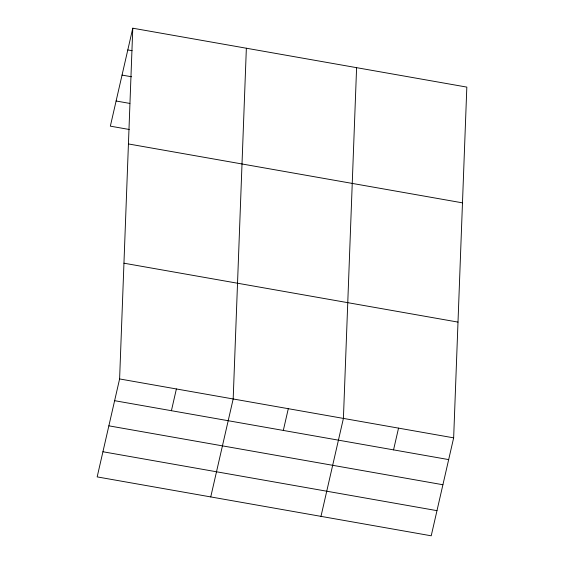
<?xml version="1.0" encoding="UTF-8"?>
<svg xmlns="http://www.w3.org/2000/svg" width="564" height="564" viewBox="0 0 564 564"><rect width="100%" height="100%" fill="white"/><g stroke="black" fill="none" stroke-linecap="round" stroke-linejoin="round"><path stroke-width="0.85" d="M119.603 378.945L132.78 28.2L466.83 87.103L453.653 437.847L431.22 535.8L97.17 476.897L119.603 378.945L453.653 437.847M246.355 48.229L233.179 398.974L210.746 496.919M356.596 67.666L343.413 418.41L320.979 516.363M132.78 28.2L110.347 126.153L129.276 129.487M171.414 410.705L176.391 388.956M283.318 430.438L288.296 408.689M393.552 449.875L398.536 428.132M127.802 49.942L132.103 50.704M122.043 75.09L131.511 76.76M116.106 101.005L129.875 103.431M128.437 143.947L462.48 202.85M123.953 263.198L457.996 322.1M114.626 400.687L448.669 459.597M108.866 425.834L442.909 484.744M102.93 451.75L436.98 510.653"/></g></svg>
